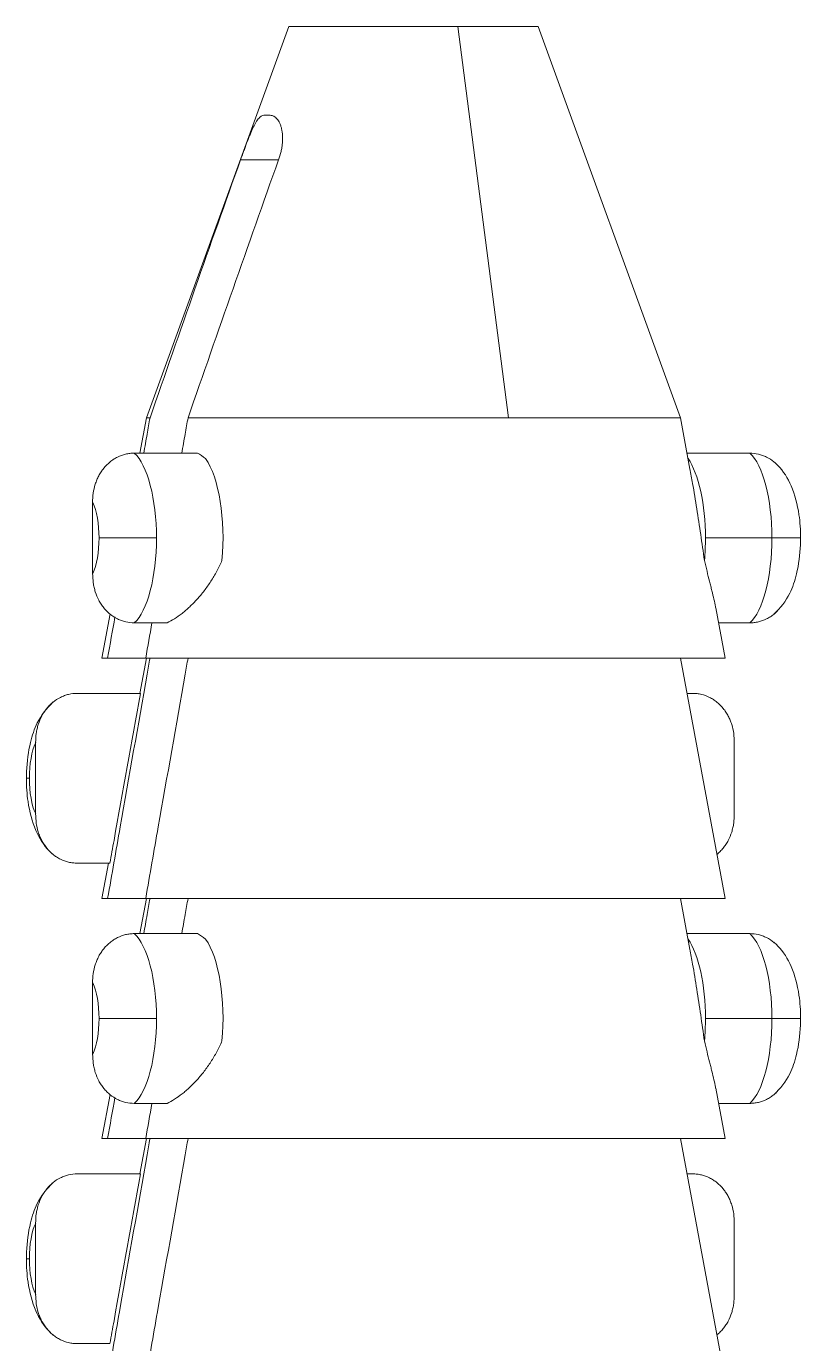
# Model space of a CAD drawing. Header units: millimetres. Extents: x 11618 to 13994, y -5897 to -2537.
# Drawn here: x 12143.97 to 12152.67, y -2750.37 to -2735.56 of the extents above; entities that cross this region are included whole.
import ezdxf

# ---------------------------------------------------------------- set-up
doc = ezdxf.new("R2010")
doc.units = ezdxf.units.MM

msp = doc.modelspace()

# ---------------------------------------------------------------- linework, layer by layer
at = {"linetype": 'Continuous', "lineweight": 18, "extrusion": (-1.22465e-16, -1, 0)}
for p, q in [((12146.917, -2735.562), (12145.317, -2739.962)), ((12148.815, -2735.562), (12146.917, -2735.562)), ((12148.815, -2735.562), (12149.717, -2735.562)), ((12151.317, -2739.962), (12149.717, -2735.562)), ((12146.636, -2736.562), (12146.707, -2736.562)), ((12145.317, -2739.962), (12145.244, -2740.358)), ((12145.357, -2739.962), (12145.317, -2739.962)), ((12149.385, -2739.962), (12145.784, -2739.962)), ((12149.385, -2739.962), (12151.317, -2739.962)), ((12151.423, -2740.537), (12151.317, -2739.962)), ((12145.18, -2740.358), (12145.891, -2740.358)), ((12152.095, -2740.358), (12151.39, -2740.358)), ((12144.712, -2741.712), (12144.712, -2740.912)), ((12151.817, -2742.662), (12151.712, -2742.096)), ((12144.909, -2742.166), (12144.817, -2742.662)), ((12145.18, -2742.266), (12145.548, -2742.266)), ((12152.095, -2742.266), (12151.744, -2742.266)), ((12144.881, -2742.662), (12144.817, -2742.662)), ((12144.881, -2742.662), (12145.308, -2742.662)), ((12145.317, -2742.662), (12145.244, -2743.058)), ((12151.817, -2742.662), (12145.308, -2742.662)), ((12151.817, -2745.362), (12151.317, -2742.662)), ((12144.539, -2743.058), (12145.25, -2743.058)), ((12151.454, -2743.058), (12151.39, -2743.058)), ((12144.072, -2743.612), (12144.072, -2744.412)), ((12151.921, -2743.612), (12151.921, -2744.412)), ((12144.539, -2744.966), (12144.907, -2744.966)), ((12144.89, -2744.966), (12144.817, -2745.362)), ((12144.881, -2745.362), (12144.817, -2745.362)), ((12144.881, -2745.362), (12145.308, -2745.362)), ((12145.317, -2745.362), (12145.244, -2745.758)), ((12151.817, -2745.362), (12145.308, -2745.362)), ((12151.423, -2745.937), (12151.317, -2745.362)), ((12145.18, -2745.758), (12145.891, -2745.758)), ((12152.095, -2745.758), (12151.39, -2745.758)), ((12144.712, -2747.112), (12144.712, -2746.312)), ((12144.909, -2747.566), (12144.817, -2748.062)), ((12151.817, -2748.062), (12151.712, -2747.496)), ((12145.18, -2747.666), (12145.548, -2747.666)), ((12152.095, -2747.666), (12151.744, -2747.666)), ((12144.881, -2748.062), (12144.817, -2748.062)), ((12144.881, -2748.062), (12145.308, -2748.062)), ((12145.317, -2748.062), (12145.244, -2748.458)), ((12151.817, -2748.062), (12145.308, -2748.062)), ((12151.817, -2750.762), (12151.317, -2748.062)), ((12144.539, -2748.458), (12145.25, -2748.458)), ((12151.454, -2748.458), (12151.39, -2748.458)), ((12144.072, -2749.012), (12144.072, -2749.812)), ((12151.921, -2749.012), (12151.921, -2749.812)), ((12144.539, -2750.366), (12144.907, -2750.366))]:
    msp.add_line(p, q, dxfattribs=at)
at = {"linetype": 'Continuous', "lineweight": 13, "extrusion": (-1.22465e-16, -1, 0)}
for p, q in [((12148.815, -2735.562), (12149.385, -2739.962)), ((12146.374, -2737.062), (12146.801, -2737.062)), ((12145.429, -2741.312), (12144.784, -2741.312)), ((12152.344, -2741.312), (12151.597, -2741.312)), ((12152.344, -2741.312), (12152.666, -2741.312)), ((12143.968, -2744.012), (12144.001, -2744.012)), ((12145.429, -2746.712), (12144.784, -2746.712)), ((12152.344, -2746.712), (12151.597, -2746.712)), ((12152.344, -2746.712), (12152.666, -2746.712)), ((12143.968, -2749.412), (12144.001, -2749.412))]:
    msp.add_line(p, q, dxfattribs=at)
at = {"linetype": 'Continuous', "lineweight": 13}
for centre, major_axis, start_param, end_param in [((12145.073, -2741.312), (0, 1), 4.712389, 5.978493), ((12151.988, -2741.312), (0, -1), 1.570796, 2.8369), ((12144.606, -2741.312), (0, -0.5), 1.570796, 2.498092), ((12144.606, -2741.312), (0, -0.5), 0.643501, 1.570796), ((12145.073, -2741.312), (0, 1), 3.446285, 4.712389), ((12151.988, -2741.312), (0, -1), 0.304693, 1.570796), ((12144.179, -2744.012), (0, -0.5), 3.785094, 4.712389), ((12144.179, -2744.012), (0, -0.5), 4.712389, 5.639684), ((12145.073, -2746.712), (0, 1), 4.712389, 5.978493), ((12151.988, -2746.712), (0, -1), 1.570796, 2.8369), ((12144.606, -2746.712), (0, -0.5), 1.570796, 2.498092), ((12144.606, -2746.712), (0, -0.5), 0.643501, 1.570796), ((12145.073, -2746.712), (0, 1), 3.446285, 4.712389), ((12151.988, -2746.712), (0, -1), 0.304693, 1.570796), ((12144.179, -2749.412), (0, -0.5), 3.785094, 4.712389), ((12144.179, -2749.412), (0, -0.5), 4.712389, 5.639684)]:
    msp.add_ellipse(centre, major_axis=major_axis, ratio=0.355976, start_param=start_param, end_param=end_param, dxfattribs=at)
at = {"linetype": 'Continuous', "lineweight": 18}
for centre, start_param, end_param in [((12145.821, -2741.312), 4.457766, 5.814651), ((12151.241, -2741.312), 4.712389, 5.814651), ((12151.241, -2741.312), 4.457766, 4.712389), ((12145.821, -2746.712), 4.457766, 5.814651), ((12151.241, -2746.712), 4.712389, 5.814651), ((12151.241, -2746.712), 4.457766, 4.712389)]:
    msp.add_ellipse(centre, major_axis=(0, 1), ratio=0.355976, start_param=start_param, end_param=end_param, dxfattribs=at)
for points, knots in [([(12146.374, -2737.062), (12146.385, -2737.031), (12146.396, -2737), (12146.414, -2736.953), (12146.419, -2736.938), (12146.431, -2736.907), (12146.437, -2736.891), (12146.454, -2736.846), (12146.465, -2736.818), (12146.482, -2736.776), (12146.487, -2736.763), (12146.498, -2736.737), (12146.504, -2736.725), (12146.52, -2736.689), (12146.531, -2736.668), (12146.544, -2736.644), (12146.547, -2736.64), (12146.553, -2736.631), (12146.56, -2736.619), (12146.574, -2736.601), (12146.584, -2736.589), (12146.595, -2736.58), (12146.6, -2736.575), (12146.616, -2736.565), (12146.626, -2736.562), (12146.636, -2736.562)], [0, 0, 0, 0, 0.125, 0.125, 0.1875, 0.1875, 0.25, 0.25, 0.375, 0.375, 0.4375, 0.4375, 0.5, 0.5, 0.625, 0.625, 0.65625, 0.65625, 0.6875, 0.75, 0.8125, 0.8125, 0.875, 0.875, 1, 1, 1, 1]), ([(12146.707, -2736.562), (12146.721, -2736.562), (12146.734, -2736.565), (12146.753, -2736.575), (12146.759, -2736.579), (12146.772, -2736.589), (12146.777, -2736.595), (12146.794, -2736.614), (12146.805, -2736.63), (12146.816, -2736.653), (12146.818, -2736.658), (12146.822, -2736.668), (12146.824, -2736.673), (12146.829, -2736.689), (12146.833, -2736.701), (12146.841, -2736.736), (12146.844, -2736.762), (12146.848, -2736.817), (12146.847, -2736.846), (12146.843, -2736.891), (12146.841, -2736.906), (12146.836, -2736.937), (12146.832, -2736.953), (12146.822, -2737), (12146.812, -2737.031), (12146.801, -2737.062)], [0, 0, 0, 0, 0.125, 0.125, 0.1875, 0.1875, 0.25, 0.25, 0.375, 0.375, 0.40625, 0.40625, 0.4375, 0.4375, 0.5, 0.5, 0.625, 0.625, 0.75, 0.75, 0.8125, 0.8125, 0.875, 0.875, 1, 1, 1, 1]), ([(12146.374, -2737.062), (12146.202, -2737.544), (12146.031, -2738.027), (12145.693, -2738.994), (12145.524, -2739.478), (12145.357, -2739.962)], [0, 0, 0, 0, 0.5, 0.5, 1, 1, 1, 1]), ([(12146.801, -2737.062), (12146.629, -2737.544), (12146.459, -2738.027), (12146.12, -2738.994), (12145.952, -2739.478), (12145.784, -2739.962)], [0, 0, 0, 0, 0.5, 0.5, 1, 1, 1, 1]), ([(12145.357, -2739.962), (12145.346, -2740.023), (12145.335, -2740.083), (12145.312, -2740.216), (12145.299, -2740.287), (12145.287, -2740.358)], [0, 0, 0, 0, 0.459752, 0.459752, 1, 1, 1, 1]), ([(12145.784, -2739.962), (12145.773, -2740.023), (12145.762, -2740.083), (12145.739, -2740.216), (12145.726, -2740.287), (12145.714, -2740.358)], [0, 0, 0, 0, 0.459752, 0.459752, 1, 1, 1, 1]), ([(12144.712, -2740.912), (12144.712, -2740.842), (12144.721, -2740.774), (12144.747, -2740.692), (12144.753, -2740.675), (12144.766, -2740.644), (12144.78, -2740.613), (12144.798, -2740.583), (12144.812, -2740.562), (12144.816, -2740.555), (12144.826, -2740.541), (12144.832, -2740.534), (12144.858, -2740.501), (12144.882, -2740.478), (12144.92, -2740.446), (12144.934, -2740.437), (12144.955, -2740.423), (12144.962, -2740.419), (12144.976, -2740.411), (12144.983, -2740.407), (12145.02, -2740.388), (12145.051, -2740.377), (12145.098, -2740.366), (12145.115, -2740.363), (12145.147, -2740.359), (12145.163, -2740.358), (12145.18, -2740.358)], [0, 0, 0, 0, 0.25, 0.25, 0.3125, 0.3125, 0.375, 0.4375, 0.4375, 0.46875, 0.46875, 0.5, 0.5, 0.625, 0.625, 0.6875, 0.6875, 0.71875, 0.71875, 0.75, 0.75, 0.875, 0.875, 0.9375, 0.9375, 1, 1, 1, 1]), ([(12152.095, -2740.358), (12152.128, -2740.358), (12152.16, -2740.362), (12152.207, -2740.373), (12152.223, -2740.378), (12152.254, -2740.389), (12152.269, -2740.396), (12152.313, -2740.417), (12152.34, -2740.435), (12152.369, -2740.459), (12152.372, -2740.461), (12152.375, -2740.464)], [0, 0, 0, 0, 0.321117, 0.321117, 0.481676, 0.481676, 0.642235, 0.642235, 0.963352, 0.963352, 1, 1, 1, 1]), ([(12152.666, -2741.312), (12152.666, -2741.221), (12152.651, -2741.015), (12152.58, -2740.734), (12152.464, -2740.545), (12152.381, -2740.468), (12152.366, -2740.455)], [0, 0, 0, 0, 0.265683, 0.628412, 0.938194, 1, 1, 1, 1]), ([(12151.423, -2740.533), (12151.433, -2740.588), (12151.443, -2740.644), (12151.469, -2740.794), (12151.484, -2740.888), (12151.53, -2741.175), (12151.558, -2741.369), (12151.585, -2741.564)], [0, 0, 0, 0, 0.164651, 0.164651, 0.4431, 0.4431, 1, 1, 1, 1]), ([(12152.366, -2742.169), (12152.44, -2742.099), (12152.547, -2741.959), (12152.634, -2741.696), (12152.663, -2741.476), (12152.666, -2741.337), (12152.666, -2741.312)], [0, 0, 0, 0, 0.327084, 0.583022, 0.924325, 1, 1, 1, 1]), ([(12146.165, -2741.564), (12146.147, -2741.606), (12146.128, -2741.647), (12146.086, -2741.725), (12146.064, -2741.763), (12146.028, -2741.817), (12146.016, -2741.835), (12145.991, -2741.87), (12145.979, -2741.888), (12145.94, -2741.938), (12145.913, -2741.97), (12145.859, -2742.03), (12145.831, -2742.058), (12145.789, -2742.098), (12145.775, -2742.111), (12145.746, -2742.136), (12145.732, -2742.148), (12145.689, -2742.181), (12145.66, -2742.201), (12145.604, -2742.237), (12145.575, -2742.253), (12145.548, -2742.266)], [0, 0, 0, 0, 0.125, 0.125, 0.25, 0.25, 0.3125, 0.3125, 0.375, 0.375, 0.5, 0.5, 0.625, 0.625, 0.6875, 0.6875, 0.75, 0.75, 0.875, 0.875, 1, 1, 1, 1]), ([(12151.585, -2741.564), (12151.595, -2741.606), (12151.605, -2741.647), (12151.624, -2741.725), (12151.634, -2741.763), (12151.647, -2741.817), (12151.652, -2741.835), (12151.661, -2741.87), (12151.665, -2741.888), (12151.677, -2741.938), (12151.685, -2741.97), (12151.699, -2742.03), (12151.705, -2742.058), (12151.711, -2742.091), (12151.712, -2742.096), (12151.713, -2742.102)], [0, 0, 0, 0, 0.191612, 0.191612, 0.383225, 0.383225, 0.479031, 0.479031, 0.574837, 0.574837, 0.766449, 0.766449, 0.958061, 0.958061, 1, 1, 1, 1]), ([(12145.18, -2742.266), (12145.147, -2742.266), (12145.115, -2742.262), (12145.068, -2742.251), (12145.052, -2742.246), (12145.021, -2742.235), (12145.006, -2742.229), (12144.962, -2742.207), (12144.934, -2742.189), (12144.902, -2742.163), (12144.895, -2742.157), (12144.883, -2742.146), (12144.865, -2742.129), (12144.837, -2742.098), (12144.817, -2742.07), (12144.798, -2742.042), (12144.789, -2742.027), (12144.765, -2741.982), (12144.752, -2741.95), (12144.737, -2741.901), (12144.733, -2741.884), (12144.725, -2741.85), (12144.722, -2741.833), (12144.715, -2741.782), (12144.712, -2741.747), (12144.712, -2741.712)], [0, 0, 0, 0, 0.125, 0.125, 0.1875, 0.1875, 0.25, 0.25, 0.375, 0.375, 0.40625, 0.40625, 0.4375, 0.5, 0.5625, 0.5625, 0.625, 0.625, 0.75, 0.75, 0.8125, 0.8125, 0.875, 0.875, 1, 1, 1, 1]), ([(12152.406, -2742.132), (12152.394, -2742.145), (12152.381, -2742.156), (12152.354, -2742.178), (12152.341, -2742.188), (12152.32, -2742.201), (12152.313, -2742.205), (12152.299, -2742.214), (12152.291, -2742.218), (12152.255, -2742.236), (12152.224, -2742.247), (12152.176, -2742.258), (12152.16, -2742.261), (12152.128, -2742.265), (12152.111, -2742.266), (12152.095, -2742.266)], [0, 0, 0, 0, 0.148816, 0.148816, 0.29068, 0.29068, 0.361612, 0.361612, 0.432544, 0.432544, 0.716272, 0.716272, 0.858136, 0.858136, 1, 1, 1, 1]), ([(12145.357, -2742.662), (12145.346, -2742.723), (12145.335, -2742.783), (12145.223, -2743.416), (12145.123, -2743.988), (12144.975, -2744.827), (12144.928, -2745.095), (12144.881, -2745.362)], [0, 0, 0, 0, 0.067447, 0.067447, 0.702741, 0.702741, 1, 1, 1, 1]), ([(12145.784, -2742.662), (12145.773, -2742.723), (12145.762, -2742.783), (12145.651, -2743.416), (12145.55, -2743.988), (12145.402, -2744.827), (12145.355, -2745.095), (12145.308, -2745.362)], [0, 0, 0, 0, 0.067447, 0.067447, 0.702741, 0.702741, 1, 1, 1, 1]), ([(12144.268, -2743.155), (12144.194, -2743.226), (12144.087, -2743.366), (12144, -2743.628), (12143.971, -2743.849), (12143.968, -2743.987), (12143.968, -2744.012)], [0, 0, 0, 0, 0.327084, 0.583022, 0.924325, 1, 1, 1, 1]), ([(12144.539, -2743.058), (12144.506, -2743.058), (12144.474, -2743.062), (12144.427, -2743.073), (12144.411, -2743.078), (12144.38, -2743.089), (12144.365, -2743.096), (12144.321, -2743.117), (12144.294, -2743.135), (12144.261, -2743.161), (12144.255, -2743.167), (12144.242, -2743.178), (12144.224, -2743.195), (12144.196, -2743.227), (12144.176, -2743.254), (12144.157, -2743.282), (12144.149, -2743.297), (12144.125, -2743.343), (12144.112, -2743.374), (12144.096, -2743.424), (12144.092, -2743.44), (12144.084, -2743.474), (12144.081, -2743.491), (12144.074, -2743.543), (12144.072, -2743.577), (12144.072, -2743.612)], [0, 0, 0, 0, 0.125, 0.125, 0.1875, 0.1875, 0.25, 0.25, 0.375, 0.375, 0.40625, 0.40625, 0.4375, 0.5, 0.5625, 0.5625, 0.625, 0.625, 0.75, 0.75, 0.8125, 0.8125, 0.875, 0.875, 1, 1, 1, 1]), ([(12145.25, -2743.058), (12145.151, -2743.609), (12145.051, -2744.16), (12144.937, -2744.796), (12144.922, -2744.881), (12144.907, -2744.966)], [0, 0, 0, 0, 0.866606, 0.866606, 1, 1, 1, 1]), ([(12151.921, -2743.612), (12151.921, -2743.542), (12151.913, -2743.474), (12151.887, -2743.392), (12151.881, -2743.375), (12151.868, -2743.344), (12151.854, -2743.313), (12151.836, -2743.283), (12151.822, -2743.262), (12151.818, -2743.255), (12151.808, -2743.241), (12151.802, -2743.234), (12151.776, -2743.201), (12151.752, -2743.178), (12151.714, -2743.146), (12151.7, -2743.137), (12151.679, -2743.123), (12151.672, -2743.119), (12151.658, -2743.111), (12151.651, -2743.107), (12151.614, -2743.088), (12151.583, -2743.077), (12151.536, -2743.066), (12151.519, -2743.063), (12151.487, -2743.059), (12151.471, -2743.058), (12151.454, -2743.058)], [0, 0, 0, 0, 0.25, 0.25, 0.3125, 0.3125, 0.375, 0.4375, 0.4375, 0.46875, 0.46875, 0.5, 0.5, 0.625, 0.625, 0.6875, 0.6875, 0.71875, 0.71875, 0.75, 0.75, 0.875, 0.875, 0.9375, 0.9375, 1, 1, 1, 1]), ([(12143.968, -2744.012), (12143.968, -2744.103), (12143.983, -2744.309), (12144.054, -2744.59), (12144.17, -2744.779), (12144.253, -2744.857), (12144.268, -2744.869)], [0, 0, 0, 0, 0.265683, 0.628412, 0.938194, 1, 1, 1, 1]), ([(12144.072, -2744.412), (12144.072, -2744.482), (12144.081, -2744.55), (12144.106, -2744.632), (12144.112, -2744.649), (12144.125, -2744.681), (12144.14, -2744.712), (12144.157, -2744.741), (12144.171, -2744.762), (12144.176, -2744.769), (12144.186, -2744.783), (12144.191, -2744.79), (12144.217, -2744.823), (12144.241, -2744.846), (12144.28, -2744.878), (12144.293, -2744.888), (12144.314, -2744.901), (12144.321, -2744.905), (12144.335, -2744.914), (12144.343, -2744.918), (12144.379, -2744.936), (12144.41, -2744.947), (12144.458, -2744.958), (12144.474, -2744.961), (12144.506, -2744.965), (12144.523, -2744.966), (12144.539, -2744.966)], [0, 0, 0, 0, 0.25, 0.25, 0.3125, 0.3125, 0.375, 0.4375, 0.4375, 0.46875, 0.46875, 0.5, 0.5, 0.625, 0.625, 0.6875, 0.6875, 0.71875, 0.71875, 0.75, 0.75, 0.875, 0.875, 0.9375, 0.9375, 1, 1, 1, 1]), ([(12151.726, -2744.868), (12151.733, -2744.862), (12151.739, -2744.857), (12151.751, -2744.846), (12151.769, -2744.829), (12151.797, -2744.798), (12151.817, -2744.77), (12151.836, -2744.742), (12151.845, -2744.727), (12151.868, -2744.682), (12151.882, -2744.65), (12151.897, -2744.601), (12151.901, -2744.584), (12151.909, -2744.55), (12151.912, -2744.533), (12151.919, -2744.482), (12151.921, -2744.447), (12151.921, -2744.412)], [0, 0, 0, 0, 0.048883, 0.048883, 0.098942, 0.199059, 0.299177, 0.299177, 0.399294, 0.399294, 0.59953, 0.59953, 0.699647, 0.699647, 0.799765, 0.799765, 1, 1, 1, 1]), ([(12145.357, -2745.362), (12145.346, -2745.423), (12145.335, -2745.483), (12145.312, -2745.616), (12145.299, -2745.687), (12145.287, -2745.758)], [0, 0, 0, 0, 0.459752, 0.459752, 1, 1, 1, 1]), ([(12145.784, -2745.362), (12145.773, -2745.423), (12145.762, -2745.483), (12145.739, -2745.616), (12145.726, -2745.687), (12145.714, -2745.758)], [0, 0, 0, 0, 0.459752, 0.459752, 1, 1, 1, 1]), ([(12144.712, -2746.312), (12144.712, -2746.242), (12144.721, -2746.174), (12144.747, -2746.092), (12144.753, -2746.075), (12144.766, -2746.044), (12144.78, -2746.013), (12144.798, -2745.983), (12144.812, -2745.962), (12144.816, -2745.955), (12144.826, -2745.941), (12144.832, -2745.934), (12144.858, -2745.901), (12144.882, -2745.878), (12144.92, -2745.846), (12144.934, -2745.837), (12144.955, -2745.823), (12144.962, -2745.819), (12144.976, -2745.811), (12144.983, -2745.807), (12145.02, -2745.788), (12145.051, -2745.777), (12145.098, -2745.766), (12145.115, -2745.763), (12145.147, -2745.759), (12145.163, -2745.758), (12145.18, -2745.758)], [0, 0, 0, 0, 0.25, 0.25, 0.3125, 0.3125, 0.375, 0.4375, 0.4375, 0.46875, 0.46875, 0.5, 0.5, 0.625, 0.625, 0.6875, 0.6875, 0.71875, 0.71875, 0.75, 0.75, 0.875, 0.875, 0.9375, 0.9375, 1, 1, 1, 1]), ([(12152.095, -2745.758), (12152.128, -2745.758), (12152.16, -2745.762), (12152.207, -2745.773), (12152.223, -2745.778), (12152.254, -2745.789), (12152.269, -2745.796), (12152.313, -2745.817), (12152.34, -2745.835), (12152.369, -2745.859), (12152.372, -2745.861), (12152.375, -2745.864)], [0, 0, 0, 0, 0.321117, 0.321117, 0.481676, 0.481676, 0.642235, 0.642235, 0.963352, 0.963352, 1, 1, 1, 1]), ([(12151.423, -2745.933), (12151.433, -2745.988), (12151.443, -2746.044), (12151.469, -2746.194), (12151.484, -2746.288), (12151.53, -2746.575), (12151.558, -2746.769), (12151.585, -2746.964)], [0, 0, 0, 0, 0.164651, 0.164651, 0.4431, 0.4431, 1, 1, 1, 1]), ([(12152.666, -2746.712), (12152.666, -2746.621), (12152.651, -2746.415), (12152.58, -2746.134), (12152.464, -2745.945), (12152.381, -2745.868), (12152.366, -2745.855)], [0, 0, 0, 0, 0.265683, 0.628412, 0.938194, 1, 1, 1, 1]), ([(12152.366, -2747.569), (12152.44, -2747.499), (12152.547, -2747.359), (12152.634, -2747.096), (12152.663, -2746.876), (12152.666, -2746.737), (12152.666, -2746.712)], [0, 0, 0, 0, 0.327084, 0.583022, 0.924325, 1, 1, 1, 1]), ([(12146.165, -2746.964), (12146.147, -2747.006), (12146.128, -2747.047), (12146.086, -2747.125), (12146.064, -2747.163), (12146.028, -2747.217), (12146.016, -2747.235), (12145.991, -2747.27), (12145.979, -2747.288), (12145.94, -2747.338), (12145.913, -2747.37), (12145.859, -2747.43), (12145.831, -2747.458), (12145.789, -2747.498), (12145.775, -2747.511), (12145.746, -2747.536), (12145.732, -2747.548), (12145.689, -2747.581), (12145.66, -2747.601), (12145.604, -2747.637), (12145.575, -2747.653), (12145.548, -2747.666)], [0, 0, 0, 0, 0.125, 0.125, 0.25, 0.25, 0.3125, 0.3125, 0.375, 0.375, 0.5, 0.5, 0.625, 0.625, 0.6875, 0.6875, 0.75, 0.75, 0.875, 0.875, 1, 1, 1, 1]), ([(12151.585, -2746.964), (12151.595, -2747.006), (12151.605, -2747.047), (12151.624, -2747.125), (12151.634, -2747.163), (12151.647, -2747.217), (12151.652, -2747.235), (12151.661, -2747.27), (12151.665, -2747.288), (12151.677, -2747.338), (12151.685, -2747.37), (12151.699, -2747.43), (12151.705, -2747.458), (12151.711, -2747.491), (12151.712, -2747.496), (12151.713, -2747.502)], [0, 0, 0, 0, 0.191612, 0.191612, 0.383225, 0.383225, 0.479031, 0.479031, 0.574837, 0.574837, 0.766449, 0.766449, 0.958061, 0.958061, 1, 1, 1, 1]), ([(12145.18, -2747.666), (12145.147, -2747.666), (12145.115, -2747.662), (12145.068, -2747.651), (12145.052, -2747.646), (12145.021, -2747.635), (12145.006, -2747.629), (12144.962, -2747.607), (12144.934, -2747.589), (12144.902, -2747.563), (12144.895, -2747.557), (12144.883, -2747.546), (12144.865, -2747.529), (12144.837, -2747.498), (12144.817, -2747.47), (12144.798, -2747.442), (12144.789, -2747.427), (12144.765, -2747.382), (12144.752, -2747.35), (12144.737, -2747.301), (12144.733, -2747.284), (12144.725, -2747.25), (12144.722, -2747.233), (12144.715, -2747.182), (12144.712, -2747.147), (12144.712, -2747.112)], [0, 0, 0, 0, 0.125, 0.125, 0.1875, 0.1875, 0.25, 0.25, 0.375, 0.375, 0.40625, 0.40625, 0.4375, 0.5, 0.5625, 0.5625, 0.625, 0.625, 0.75, 0.75, 0.8125, 0.8125, 0.875, 0.875, 1, 1, 1, 1]), ([(12152.406, -2747.532), (12152.394, -2747.545), (12152.381, -2747.556), (12152.354, -2747.578), (12152.341, -2747.588), (12152.32, -2747.601), (12152.313, -2747.605), (12152.299, -2747.614), (12152.291, -2747.618), (12152.255, -2747.636), (12152.224, -2747.647), (12152.176, -2747.658), (12152.16, -2747.661), (12152.128, -2747.665), (12152.111, -2747.666), (12152.095, -2747.666)], [0, 0, 0, 0, 0.148816, 0.148816, 0.29068, 0.29068, 0.361612, 0.361612, 0.432544, 0.432544, 0.716272, 0.716272, 0.858136, 0.858136, 1, 1, 1, 1]), ([(12145.357, -2748.062), (12145.346, -2748.123), (12145.335, -2748.183), (12145.223, -2748.816), (12145.123, -2749.388), (12144.975, -2750.227), (12144.928, -2750.495), (12144.881, -2750.762)], [0, 0, 0, 0, 0.067447, 0.067447, 0.702741, 0.702741, 1, 1, 1, 1]), ([(12145.784, -2748.062), (12145.773, -2748.123), (12145.762, -2748.183), (12145.651, -2748.816), (12145.55, -2749.388), (12145.402, -2750.227), (12145.355, -2750.495), (12145.308, -2750.762)], [0, 0, 0, 0, 0.067447, 0.067447, 0.702741, 0.702741, 1, 1, 1, 1]), ([(12144.539, -2748.458), (12144.506, -2748.458), (12144.474, -2748.462), (12144.427, -2748.473), (12144.411, -2748.478), (12144.38, -2748.489), (12144.365, -2748.496), (12144.321, -2748.517), (12144.294, -2748.535), (12144.261, -2748.561), (12144.255, -2748.567), (12144.242, -2748.578), (12144.224, -2748.595), (12144.196, -2748.627), (12144.176, -2748.654), (12144.157, -2748.682), (12144.149, -2748.697), (12144.125, -2748.743), (12144.112, -2748.774), (12144.096, -2748.824), (12144.092, -2748.84), (12144.084, -2748.874), (12144.081, -2748.891), (12144.074, -2748.943), (12144.072, -2748.977), (12144.072, -2749.012)], [0, 0, 0, 0, 0.125, 0.125, 0.1875, 0.1875, 0.25, 0.25, 0.375, 0.375, 0.40625, 0.40625, 0.4375, 0.5, 0.5625, 0.5625, 0.625, 0.625, 0.75, 0.75, 0.8125, 0.8125, 0.875, 0.875, 1, 1, 1, 1]), ([(12145.25, -2748.458), (12145.151, -2749.009), (12145.051, -2749.56), (12144.937, -2750.196), (12144.922, -2750.281), (12144.907, -2750.366)], [0, 0, 0, 0, 0.866606, 0.866606, 1, 1, 1, 1]), ([(12151.921, -2749.012), (12151.921, -2748.942), (12151.913, -2748.874), (12151.887, -2748.792), (12151.881, -2748.775), (12151.868, -2748.744), (12151.854, -2748.713), (12151.836, -2748.683), (12151.822, -2748.662), (12151.818, -2748.655), (12151.808, -2748.641), (12151.802, -2748.634), (12151.776, -2748.601), (12151.752, -2748.578), (12151.714, -2748.546), (12151.7, -2748.537), (12151.679, -2748.523), (12151.672, -2748.519), (12151.658, -2748.511), (12151.651, -2748.507), (12151.614, -2748.488), (12151.583, -2748.477), (12151.536, -2748.466), (12151.519, -2748.463), (12151.487, -2748.459), (12151.471, -2748.458), (12151.454, -2748.458)], [0, 0, 0, 0, 0.25, 0.25, 0.3125, 0.3125, 0.375, 0.4375, 0.4375, 0.46875, 0.46875, 0.5, 0.5, 0.625, 0.625, 0.6875, 0.6875, 0.71875, 0.71875, 0.75, 0.75, 0.875, 0.875, 0.9375, 0.9375, 1, 1, 1, 1]), ([(12144.268, -2748.555), (12144.194, -2748.626), (12144.087, -2748.766), (12144, -2749.028), (12143.971, -2749.249), (12143.968, -2749.387), (12143.968, -2749.412)], [0, 0, 0, 0, 0.327084, 0.583022, 0.924325, 1, 1, 1, 1]), ([(12143.968, -2749.412), (12143.968, -2749.503), (12143.983, -2749.709), (12144.054, -2749.99), (12144.17, -2750.179), (12144.253, -2750.257), (12144.268, -2750.269)], [0, 0, 0, 0, 0.265683, 0.628412, 0.938194, 1, 1, 1, 1]), ([(12144.072, -2749.812), (12144.072, -2749.882), (12144.081, -2749.95), (12144.106, -2750.032), (12144.112, -2750.049), (12144.125, -2750.081), (12144.14, -2750.112), (12144.157, -2750.141), (12144.171, -2750.162), (12144.176, -2750.169), (12144.186, -2750.183), (12144.191, -2750.19), (12144.217, -2750.223), (12144.241, -2750.246), (12144.28, -2750.278), (12144.293, -2750.288), (12144.314, -2750.301), (12144.321, -2750.305), (12144.335, -2750.314), (12144.343, -2750.318), (12144.379, -2750.336), (12144.41, -2750.347), (12144.458, -2750.358), (12144.474, -2750.361), (12144.506, -2750.365), (12144.523, -2750.366), (12144.539, -2750.366)], [0, 0, 0, 0, 0.25, 0.25, 0.3125, 0.3125, 0.375, 0.4375, 0.4375, 0.46875, 0.46875, 0.5, 0.5, 0.625, 0.625, 0.6875, 0.6875, 0.71875, 0.71875, 0.75, 0.75, 0.875, 0.875, 0.9375, 0.9375, 1, 1, 1, 1]), ([(12151.726, -2750.268), (12151.733, -2750.262), (12151.739, -2750.257), (12151.751, -2750.246), (12151.769, -2750.229), (12151.797, -2750.198), (12151.817, -2750.17), (12151.836, -2750.142), (12151.845, -2750.127), (12151.868, -2750.082), (12151.882, -2750.05), (12151.897, -2750.001), (12151.901, -2749.984), (12151.909, -2749.95), (12151.912, -2749.933), (12151.919, -2749.882), (12151.921, -2749.847), (12151.921, -2749.812)], [0, 0, 0, 0, 0.048883, 0.048883, 0.098942, 0.199059, 0.299177, 0.299177, 0.399294, 0.399294, 0.59953, 0.59953, 0.699647, 0.699647, 0.799765, 0.799765, 1, 1, 1, 1])]:
    msp.add_open_spline(points, degree=3, knots=knots, dxfattribs=at)
for points in [[(12145.891, -2740.358), (12145.922, -2740.375), (12145.952, -2740.395), (12145.981, -2740.42)], [(12144.963, -2742.198), (12144.935, -2742.353), (12144.908, -2742.507), (12144.881, -2742.662)], [(12145.378, -2742.266), (12145.355, -2742.398), (12145.331, -2742.53), (12145.308, -2742.662)], [(12145.891, -2745.758), (12145.922, -2745.775), (12145.952, -2745.795), (12145.981, -2745.82)], [(12144.963, -2747.598), (12144.935, -2747.753), (12144.908, -2747.907), (12144.881, -2748.062)], [(12145.378, -2747.666), (12145.355, -2747.798), (12145.331, -2747.93), (12145.308, -2748.062)]]:
    msp.add_open_spline(points, degree=3, dxfattribs=at)

doc.saveas('drawing.dxf')
